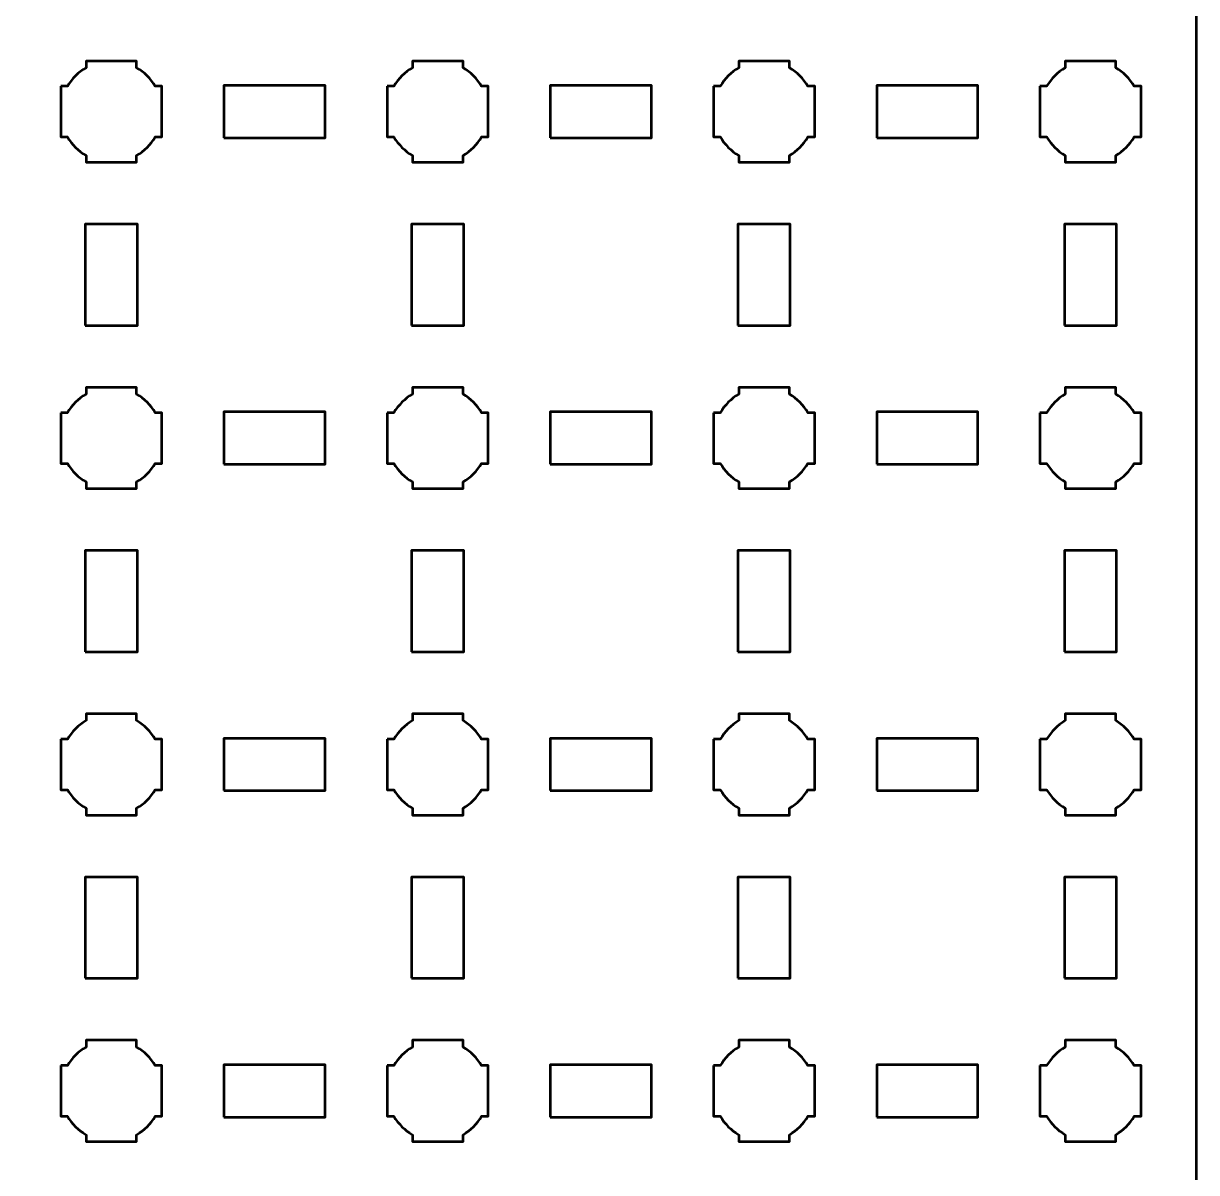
# Model space of a CAD drawing. Header units: centimetres. Extents: x -40.1 to 19.1, y -44.5 to 14.8.
# Drawn here: x 11.96 to 19.15, y -30.35 to -23.31 of the extents above; entities that cross this region are included whole.
import ezdxf

# ---------------------------------------------------------------- set-up
doc = ezdxf.new("R2010")
doc.units = ezdxf.units.CM
doc.header["$MEASUREMENT"] = 0
doc.layers.add('Layer 1', color=7, linetype='Continuous')

msp = doc.modelspace()

# ---------------------------------------------------------------- linework, layer by layer
at = {"layer": 'Layer 1', "color": 250, "lineweight": 53}
for points in [[(13.19, -24.01), (13.81, -24.01), (13.81, -23.69), (13.19, -23.69), (13.19, -24.01)], [(15.19, -24.01), (15.81, -24.01), (15.81, -23.69), (15.19, -23.69), (15.19, -24.01)], [(17.19, -24.01), (17.81, -24.01), (17.81, -23.69), (17.19, -23.69), (17.19, -24.01)], [(12.34, -25.16), (12.66, -25.16), (12.66, -24.54), (12.34, -24.54), (12.34, -25.16)], [(14.34, -25.16), (14.66, -25.16), (14.66, -24.54), (14.34, -24.54), (14.34, -25.16)], [(16.34, -25.16), (16.66, -25.16), (16.66, -24.54), (16.34, -24.54), (16.34, -25.16)], [(18.34, -25.16), (18.66, -25.16), (18.66, -24.54), (18.34, -24.54), (18.34, -25.16)], [(13.19, -26.01), (13.81, -26.01), (13.81, -25.69), (13.19, -25.69), (13.19, -26.01)], [(15.19, -26.01), (15.81, -26.01), (15.81, -25.69), (15.19, -25.69), (15.19, -26.01)], [(17.19, -26.01), (17.81, -26.01), (17.81, -25.69), (17.19, -25.69), (17.19, -26.01)], [(12.34, -27.16), (12.66, -27.16), (12.66, -26.54), (12.34, -26.54), (12.34, -27.16)], [(14.34, -27.16), (14.66, -27.16), (14.66, -26.54), (14.34, -26.54), (14.34, -27.16)], [(16.34, -27.16), (16.66, -27.16), (16.66, -26.54), (16.34, -26.54), (16.34, -27.16)], [(18.34, -27.16), (18.66, -27.16), (18.66, -26.54), (18.34, -26.54), (18.34, -27.16)], [(13.19, -28.01), (13.81, -28.01), (13.81, -27.69), (13.19, -27.69), (13.19, -28.01)], [(15.19, -28.01), (15.81, -28.01), (15.81, -27.69), (15.19, -27.69), (15.19, -28.01)], [(17.19, -28.01), (17.81, -28.01), (17.81, -27.69), (17.19, -27.69), (17.19, -28.01)], [(12.34, -29.16), (12.66, -29.16), (12.66, -28.54), (12.34, -28.54), (12.34, -29.16)], [(14.34, -29.16), (14.66, -29.16), (14.66, -28.54), (14.34, -28.54), (14.34, -29.16)], [(16.34, -29.16), (16.66, -29.16), (16.66, -28.54), (16.34, -28.54), (16.34, -29.16)], [(18.34, -29.16), (18.66, -29.16), (18.66, -28.54), (18.34, -28.54), (18.34, -29.16)], [(13.19, -30.01), (13.81, -30.01), (13.81, -29.69), (13.19, -29.69), (13.19, -30.01)], [(15.19, -30.01), (15.81, -30.01), (15.81, -29.69), (15.19, -29.69), (15.19, -30.01)], [(17.19, -30.01), (17.81, -30.01), (17.81, -29.69), (17.19, -29.69), (17.19, -30.01)]]:
    msp.add_lwpolyline(points, close=True, dxfattribs=at)
msp.add_open_spline([(-40.15, -44), (-40.15, -44), (-40.15, 14.3), (-40.15, 14.3), (-40.15, 14.3), (-40.15, 14.57609), (-39.92609, 14.8), (-39.65, 14.8), (-39.65, 14.8), (-39.65, 14.8), (18.65, 14.8), (18.65, 14.8), (18.65, 14.8), (18.92609, 14.8), (19.15, 14.57609), (19.15, 14.3), (19.15, 14.3), (19.15, 14.3), (19.15, -44), (19.15, -44), (19.15, -44), (19.15, -44.27609), (18.92609, -44.5), (18.65, -44.5), (18.65, -44.5), (18.65, -44.5), (-39.65, -44.5), (-39.65, -44.5), (-39.65, -44.5), (-39.92609, -44.5), (-40.15, -44.27609), (-40.15, -44)], degree=3, knots=[0, 0, 0, 0, 0.125, 0.125, 0.125, 0.125, 0.25, 0.25, 0.25, 0.25, 0.375, 0.375, 0.375, 0.375, 0.5, 0.5, 0.5, 0.5, 0.625, 0.625, 0.625, 0.625, 0.75, 0.75, 0.75, 0.75, 0.875, 0.875, 0.875, 0.875, 1, 1, 1, 1], dxfattribs=at)
at = {"layer": 'Layer 1', "lineweight": 53}
for points in [[(12.19, -23.695), (12.19, -23.695), (12.23149, -23.695), (12.23149, -23.695), (12.23149, -23.695), (12.25872, -23.64795), (12.29795, -23.60872), (12.345, -23.58149), (12.345, -23.58149), (12.345, -23.58149), (12.345, -23.54), (12.345, -23.54), (12.345, -23.54), (12.345, -23.54), (12.5, -23.54), (12.5, -23.54), (12.5, -23.54), (12.5, -23.54), (12.655, -23.54), (12.655, -23.54), (12.655, -23.54), (12.655, -23.54), (12.655, -23.58149), (12.655, -23.58149), (12.655, -23.58149), (12.70205, -23.60872), (12.74128, -23.64795), (12.76851, -23.695), (12.76851, -23.695), (12.76851, -23.695), (12.81, -23.695), (12.81, -23.695), (12.81, -23.695), (12.81, -23.695), (12.81, -23.85), (12.81, -23.85), (12.81, -23.85), (12.81, -23.85), (12.81, -24.005), (12.81, -24.005), (12.81, -24.005), (12.81, -24.005), (12.76851, -24.005), (12.76851, -24.005), (12.76851, -24.005), (12.74128, -24.05205), (12.70205, -24.09128), (12.655, -24.11851), (12.655, -24.11851), (12.655, -24.11851), (12.655, -24.16), (12.655, -24.16), (12.655, -24.16), (12.655, -24.16), (12.5, -24.16), (12.5, -24.16), (12.5, -24.16), (12.5, -24.16), (12.345, -24.16), (12.345, -24.16), (12.345, -24.16), (12.345, -24.16), (12.345, -24.11851), (12.345, -24.11851), (12.345, -24.11851), (12.29795, -24.09128), (12.25872, -24.05205), (12.23149, -24.005), (12.23149, -24.005), (12.23149, -24.005), (12.19, -24.005), (12.19, -24.005), (12.19, -24.005), (12.19, -24.005), (12.19, -23.85), (12.19, -23.85), (12.19, -23.85), (12.19, -23.85), (12.19, -23.695), (12.19, -23.695)], [(14.19, -23.695), (14.19, -23.695), (14.23149, -23.695), (14.23149, -23.695), (14.23149, -23.695), (14.25872, -23.64795), (14.29795, -23.60872), (14.345, -23.58149), (14.345, -23.58149), (14.345, -23.58149), (14.345, -23.54), (14.345, -23.54), (14.345, -23.54), (14.345, -23.54), (14.5, -23.54), (14.5, -23.54), (14.5, -23.54), (14.5, -23.54), (14.655, -23.54), (14.655, -23.54), (14.655, -23.54), (14.655, -23.54), (14.655, -23.58149), (14.655, -23.58149), (14.655, -23.58149), (14.70205, -23.60872), (14.74128, -23.64795), (14.76851, -23.695), (14.76851, -23.695), (14.76851, -23.695), (14.81, -23.695), (14.81, -23.695), (14.81, -23.695), (14.81, -23.695), (14.81, -23.85), (14.81, -23.85), (14.81, -23.85), (14.81, -23.85), (14.81, -24.005), (14.81, -24.005), (14.81, -24.005), (14.81, -24.005), (14.76851, -24.005), (14.76851, -24.005), (14.76851, -24.005), (14.74128, -24.05205), (14.70205, -24.09128), (14.655, -24.11851), (14.655, -24.11851), (14.655, -24.11851), (14.655, -24.16), (14.655, -24.16), (14.655, -24.16), (14.655, -24.16), (14.5, -24.16), (14.5, -24.16), (14.5, -24.16), (14.5, -24.16), (14.345, -24.16), (14.345, -24.16), (14.345, -24.16), (14.345, -24.16), (14.345, -24.11851), (14.345, -24.11851), (14.345, -24.11851), (14.29795, -24.09128), (14.25872, -24.05205), (14.23149, -24.005), (14.23149, -24.005), (14.23149, -24.005), (14.19, -24.005), (14.19, -24.005), (14.19, -24.005), (14.19, -24.005), (14.19, -23.85), (14.19, -23.85), (14.19, -23.85), (14.19, -23.85), (14.19, -23.695), (14.19, -23.695)], [(16.19, -23.695), (16.19, -23.695), (16.23149, -23.695), (16.23149, -23.695), (16.23149, -23.695), (16.25872, -23.64795), (16.29795, -23.60872), (16.345, -23.58149), (16.345, -23.58149), (16.345, -23.58149), (16.345, -23.54), (16.345, -23.54), (16.345, -23.54), (16.345, -23.54), (16.5, -23.54), (16.5, -23.54), (16.5, -23.54), (16.5, -23.54), (16.655, -23.54), (16.655, -23.54), (16.655, -23.54), (16.655, -23.54), (16.655, -23.58149), (16.655, -23.58149), (16.655, -23.58149), (16.70205, -23.60872), (16.74128, -23.64795), (16.76851, -23.695), (16.76851, -23.695), (16.76851, -23.695), (16.81, -23.695), (16.81, -23.695), (16.81, -23.695), (16.81, -23.695), (16.81, -23.85), (16.81, -23.85), (16.81, -23.85), (16.81, -23.85), (16.81, -24.005), (16.81, -24.005), (16.81, -24.005), (16.81, -24.005), (16.76851, -24.005), (16.76851, -24.005), (16.76851, -24.005), (16.74128, -24.05205), (16.70205, -24.09128), (16.655, -24.11851), (16.655, -24.11851), (16.655, -24.11851), (16.655, -24.16), (16.655, -24.16), (16.655, -24.16), (16.655, -24.16), (16.5, -24.16), (16.5, -24.16), (16.5, -24.16), (16.5, -24.16), (16.345, -24.16), (16.345, -24.16), (16.345, -24.16), (16.345, -24.16), (16.345, -24.11851), (16.345, -24.11851), (16.345, -24.11851), (16.29795, -24.09128), (16.25872, -24.05205), (16.23149, -24.005), (16.23149, -24.005), (16.23149, -24.005), (16.19, -24.005), (16.19, -24.005), (16.19, -24.005), (16.19, -24.005), (16.19, -23.85), (16.19, -23.85), (16.19, -23.85), (16.19, -23.85), (16.19, -23.695), (16.19, -23.695)], [(18.19, -23.695), (18.19, -23.695), (18.23149, -23.695), (18.23149, -23.695), (18.23149, -23.695), (18.25872, -23.64795), (18.29795, -23.60872), (18.345, -23.58149), (18.345, -23.58149), (18.345, -23.58149), (18.345, -23.54), (18.345, -23.54), (18.345, -23.54), (18.345, -23.54), (18.5, -23.54), (18.5, -23.54), (18.5, -23.54), (18.5, -23.54), (18.655, -23.54), (18.655, -23.54), (18.655, -23.54), (18.655, -23.54), (18.655, -23.58149), (18.655, -23.58149), (18.655, -23.58149), (18.70205, -23.60872), (18.74128, -23.64795), (18.76851, -23.695), (18.76851, -23.695), (18.76851, -23.695), (18.81, -23.695), (18.81, -23.695), (18.81, -23.695), (18.81, -23.695), (18.81, -23.85), (18.81, -23.85), (18.81, -23.85), (18.81, -23.85), (18.81, -24.005), (18.81, -24.005), (18.81, -24.005), (18.81, -24.005), (18.76851, -24.005), (18.76851, -24.005), (18.76851, -24.005), (18.74128, -24.05205), (18.70205, -24.09128), (18.655, -24.11851), (18.655, -24.11851), (18.655, -24.11851), (18.655, -24.16), (18.655, -24.16), (18.655, -24.16), (18.655, -24.16), (18.5, -24.16), (18.5, -24.16), (18.5, -24.16), (18.5, -24.16), (18.345, -24.16), (18.345, -24.16), (18.345, -24.16), (18.345, -24.16), (18.345, -24.11851), (18.345, -24.11851), (18.345, -24.11851), (18.29795, -24.09128), (18.25872, -24.05205), (18.23149, -24.005), (18.23149, -24.005), (18.23149, -24.005), (18.19, -24.005), (18.19, -24.005), (18.19, -24.005), (18.19, -24.005), (18.19, -23.85), (18.19, -23.85), (18.19, -23.85), (18.19, -23.85), (18.19, -23.695), (18.19, -23.695)], [(12.19, -25.695), (12.19, -25.695), (12.23149, -25.695), (12.23149, -25.695), (12.23149, -25.695), (12.25872, -25.64795), (12.29795, -25.60872), (12.345, -25.58149), (12.345, -25.58149), (12.345, -25.58149), (12.345, -25.54), (12.345, -25.54), (12.345, -25.54), (12.345, -25.54), (12.5, -25.54), (12.5, -25.54), (12.5, -25.54), (12.5, -25.54), (12.655, -25.54), (12.655, -25.54), (12.655, -25.54), (12.655, -25.54), (12.655, -25.58149), (12.655, -25.58149), (12.655, -25.58149), (12.70205, -25.60872), (12.74128, -25.64795), (12.76851, -25.695), (12.76851, -25.695), (12.76851, -25.695), (12.81, -25.695), (12.81, -25.695), (12.81, -25.695), (12.81, -25.695), (12.81, -25.85), (12.81, -25.85), (12.81, -25.85), (12.81, -25.85), (12.81, -26.005), (12.81, -26.005), (12.81, -26.005), (12.81, -26.005), (12.76851, -26.005), (12.76851, -26.005), (12.76851, -26.005), (12.74128, -26.05205), (12.70205, -26.09128), (12.655, -26.11851), (12.655, -26.11851), (12.655, -26.11851), (12.655, -26.16), (12.655, -26.16), (12.655, -26.16), (12.655, -26.16), (12.5, -26.16), (12.5, -26.16), (12.5, -26.16), (12.5, -26.16), (12.345, -26.16), (12.345, -26.16), (12.345, -26.16), (12.345, -26.16), (12.345, -26.11851), (12.345, -26.11851), (12.345, -26.11851), (12.29795, -26.09128), (12.25872, -26.05205), (12.23149, -26.005), (12.23149, -26.005), (12.23149, -26.005), (12.19, -26.005), (12.19, -26.005), (12.19, -26.005), (12.19, -26.005), (12.19, -25.85), (12.19, -25.85), (12.19, -25.85), (12.19, -25.85), (12.19, -25.695), (12.19, -25.695)], [(14.19, -25.695), (14.19, -25.695), (14.23149, -25.695), (14.23149, -25.695), (14.23149, -25.695), (14.25872, -25.64795), (14.29795, -25.60872), (14.345, -25.58149), (14.345, -25.58149), (14.345, -25.58149), (14.345, -25.54), (14.345, -25.54), (14.345, -25.54), (14.345, -25.54), (14.5, -25.54), (14.5, -25.54), (14.5, -25.54), (14.5, -25.54), (14.655, -25.54), (14.655, -25.54), (14.655, -25.54), (14.655, -25.54), (14.655, -25.58149), (14.655, -25.58149), (14.655, -25.58149), (14.70205, -25.60872), (14.74128, -25.64795), (14.76851, -25.695), (14.76851, -25.695), (14.76851, -25.695), (14.81, -25.695), (14.81, -25.695), (14.81, -25.695), (14.81, -25.695), (14.81, -25.85), (14.81, -25.85), (14.81, -25.85), (14.81, -25.85), (14.81, -26.005), (14.81, -26.005), (14.81, -26.005), (14.81, -26.005), (14.76851, -26.005), (14.76851, -26.005), (14.76851, -26.005), (14.74128, -26.05205), (14.70205, -26.09128), (14.655, -26.11851), (14.655, -26.11851), (14.655, -26.11851), (14.655, -26.16), (14.655, -26.16), (14.655, -26.16), (14.655, -26.16), (14.5, -26.16), (14.5, -26.16), (14.5, -26.16), (14.5, -26.16), (14.345, -26.16), (14.345, -26.16), (14.345, -26.16), (14.345, -26.16), (14.345, -26.11851), (14.345, -26.11851), (14.345, -26.11851), (14.29795, -26.09128), (14.25872, -26.05205), (14.23149, -26.005), (14.23149, -26.005), (14.23149, -26.005), (14.19, -26.005), (14.19, -26.005), (14.19, -26.005), (14.19, -26.005), (14.19, -25.85), (14.19, -25.85), (14.19, -25.85), (14.19, -25.85), (14.19, -25.695), (14.19, -25.695)], [(16.19, -25.695), (16.19, -25.695), (16.23149, -25.695), (16.23149, -25.695), (16.23149, -25.695), (16.25872, -25.64795), (16.29795, -25.60872), (16.345, -25.58149), (16.345, -25.58149), (16.345, -25.58149), (16.345, -25.54), (16.345, -25.54), (16.345, -25.54), (16.345, -25.54), (16.5, -25.54), (16.5, -25.54), (16.5, -25.54), (16.5, -25.54), (16.655, -25.54), (16.655, -25.54), (16.655, -25.54), (16.655, -25.54), (16.655, -25.58149), (16.655, -25.58149), (16.655, -25.58149), (16.70205, -25.60872), (16.74128, -25.64795), (16.76851, -25.695), (16.76851, -25.695), (16.76851, -25.695), (16.81, -25.695), (16.81, -25.695), (16.81, -25.695), (16.81, -25.695), (16.81, -25.85), (16.81, -25.85), (16.81, -25.85), (16.81, -25.85), (16.81, -26.005), (16.81, -26.005), (16.81, -26.005), (16.81, -26.005), (16.76851, -26.005), (16.76851, -26.005), (16.76851, -26.005), (16.74128, -26.05205), (16.70205, -26.09128), (16.655, -26.11851), (16.655, -26.11851), (16.655, -26.11851), (16.655, -26.16), (16.655, -26.16), (16.655, -26.16), (16.655, -26.16), (16.5, -26.16), (16.5, -26.16), (16.5, -26.16), (16.5, -26.16), (16.345, -26.16), (16.345, -26.16), (16.345, -26.16), (16.345, -26.16), (16.345, -26.11851), (16.345, -26.11851), (16.345, -26.11851), (16.29795, -26.09128), (16.25872, -26.05205), (16.23149, -26.005), (16.23149, -26.005), (16.23149, -26.005), (16.19, -26.005), (16.19, -26.005), (16.19, -26.005), (16.19, -26.005), (16.19, -25.85), (16.19, -25.85), (16.19, -25.85), (16.19, -25.85), (16.19, -25.695), (16.19, -25.695)], [(18.19, -25.695), (18.19, -25.695), (18.23149, -25.695), (18.23149, -25.695), (18.23149, -25.695), (18.25872, -25.64795), (18.29795, -25.60872), (18.345, -25.58149), (18.345, -25.58149), (18.345, -25.58149), (18.345, -25.54), (18.345, -25.54), (18.345, -25.54), (18.345, -25.54), (18.5, -25.54), (18.5, -25.54), (18.5, -25.54), (18.5, -25.54), (18.655, -25.54), (18.655, -25.54), (18.655, -25.54), (18.655, -25.54), (18.655, -25.58149), (18.655, -25.58149), (18.655, -25.58149), (18.70205, -25.60872), (18.74128, -25.64795), (18.76851, -25.695), (18.76851, -25.695), (18.76851, -25.695), (18.81, -25.695), (18.81, -25.695), (18.81, -25.695), (18.81, -25.695), (18.81, -25.85), (18.81, -25.85), (18.81, -25.85), (18.81, -25.85), (18.81, -26.005), (18.81, -26.005), (18.81, -26.005), (18.81, -26.005), (18.76851, -26.005), (18.76851, -26.005), (18.76851, -26.005), (18.74128, -26.05205), (18.70205, -26.09128), (18.655, -26.11851), (18.655, -26.11851), (18.655, -26.11851), (18.655, -26.16), (18.655, -26.16), (18.655, -26.16), (18.655, -26.16), (18.5, -26.16), (18.5, -26.16), (18.5, -26.16), (18.5, -26.16), (18.345, -26.16), (18.345, -26.16), (18.345, -26.16), (18.345, -26.16), (18.345, -26.11851), (18.345, -26.11851), (18.345, -26.11851), (18.29795, -26.09128), (18.25872, -26.05205), (18.23149, -26.005), (18.23149, -26.005), (18.23149, -26.005), (18.19, -26.005), (18.19, -26.005), (18.19, -26.005), (18.19, -26.005), (18.19, -25.85), (18.19, -25.85), (18.19, -25.85), (18.19, -25.85), (18.19, -25.695), (18.19, -25.695)], [(12.19, -27.695), (12.19, -27.695), (12.23149, -27.695), (12.23149, -27.695), (12.23149, -27.695), (12.25872, -27.64795), (12.29795, -27.60872), (12.345, -27.58149), (12.345, -27.58149), (12.345, -27.58149), (12.345, -27.54), (12.345, -27.54), (12.345, -27.54), (12.345, -27.54), (12.5, -27.54), (12.5, -27.54), (12.5, -27.54), (12.5, -27.54), (12.655, -27.54), (12.655, -27.54), (12.655, -27.54), (12.655, -27.54), (12.655, -27.58149), (12.655, -27.58149), (12.655, -27.58149), (12.70205, -27.60872), (12.74128, -27.64795), (12.76851, -27.695), (12.76851, -27.695), (12.76851, -27.695), (12.81, -27.695), (12.81, -27.695), (12.81, -27.695), (12.81, -27.695), (12.81, -27.85), (12.81, -27.85), (12.81, -27.85), (12.81, -27.85), (12.81, -28.005), (12.81, -28.005), (12.81, -28.005), (12.81, -28.005), (12.76851, -28.005), (12.76851, -28.005), (12.76851, -28.005), (12.74128, -28.05205), (12.70205, -28.09128), (12.655, -28.11851), (12.655, -28.11851), (12.655, -28.11851), (12.655, -28.16), (12.655, -28.16), (12.655, -28.16), (12.655, -28.16), (12.5, -28.16), (12.5, -28.16), (12.5, -28.16), (12.5, -28.16), (12.345, -28.16), (12.345, -28.16), (12.345, -28.16), (12.345, -28.16), (12.345, -28.11851), (12.345, -28.11851), (12.345, -28.11851), (12.29795, -28.09128), (12.25872, -28.05205), (12.23149, -28.005), (12.23149, -28.005), (12.23149, -28.005), (12.19, -28.005), (12.19, -28.005), (12.19, -28.005), (12.19, -28.005), (12.19, -27.85), (12.19, -27.85), (12.19, -27.85), (12.19, -27.85), (12.19, -27.695), (12.19, -27.695)], [(14.19, -27.695), (14.19, -27.695), (14.23149, -27.695), (14.23149, -27.695), (14.23149, -27.695), (14.25872, -27.64795), (14.29795, -27.60872), (14.345, -27.58149), (14.345, -27.58149), (14.345, -27.58149), (14.345, -27.54), (14.345, -27.54), (14.345, -27.54), (14.345, -27.54), (14.5, -27.54), (14.5, -27.54), (14.5, -27.54), (14.5, -27.54), (14.655, -27.54), (14.655, -27.54), (14.655, -27.54), (14.655, -27.54), (14.655, -27.58149), (14.655, -27.58149), (14.655, -27.58149), (14.70205, -27.60872), (14.74128, -27.64795), (14.76851, -27.695), (14.76851, -27.695), (14.76851, -27.695), (14.81, -27.695), (14.81, -27.695), (14.81, -27.695), (14.81, -27.695), (14.81, -27.85), (14.81, -27.85), (14.81, -27.85), (14.81, -27.85), (14.81, -28.005), (14.81, -28.005), (14.81, -28.005), (14.81, -28.005), (14.76851, -28.005), (14.76851, -28.005), (14.76851, -28.005), (14.74128, -28.05205), (14.70205, -28.09128), (14.655, -28.11851), (14.655, -28.11851), (14.655, -28.11851), (14.655, -28.16), (14.655, -28.16), (14.655, -28.16), (14.655, -28.16), (14.5, -28.16), (14.5, -28.16), (14.5, -28.16), (14.5, -28.16), (14.345, -28.16), (14.345, -28.16), (14.345, -28.16), (14.345, -28.16), (14.345, -28.11851), (14.345, -28.11851), (14.345, -28.11851), (14.29795, -28.09128), (14.25872, -28.05205), (14.23149, -28.005), (14.23149, -28.005), (14.23149, -28.005), (14.19, -28.005), (14.19, -28.005), (14.19, -28.005), (14.19, -28.005), (14.19, -27.85), (14.19, -27.85), (14.19, -27.85), (14.19, -27.85), (14.19, -27.695), (14.19, -27.695)], [(16.19, -27.695), (16.19, -27.695), (16.23149, -27.695), (16.23149, -27.695), (16.23149, -27.695), (16.25872, -27.64795), (16.29795, -27.60872), (16.345, -27.58149), (16.345, -27.58149), (16.345, -27.58149), (16.345, -27.54), (16.345, -27.54), (16.345, -27.54), (16.345, -27.54), (16.5, -27.54), (16.5, -27.54), (16.5, -27.54), (16.5, -27.54), (16.655, -27.54), (16.655, -27.54), (16.655, -27.54), (16.655, -27.54), (16.655, -27.58149), (16.655, -27.58149), (16.655, -27.58149), (16.70205, -27.60872), (16.74128, -27.64795), (16.76851, -27.695), (16.76851, -27.695), (16.76851, -27.695), (16.81, -27.695), (16.81, -27.695), (16.81, -27.695), (16.81, -27.695), (16.81, -27.85), (16.81, -27.85), (16.81, -27.85), (16.81, -27.85), (16.81, -28.005), (16.81, -28.005), (16.81, -28.005), (16.81, -28.005), (16.76851, -28.005), (16.76851, -28.005), (16.76851, -28.005), (16.74128, -28.05205), (16.70205, -28.09128), (16.655, -28.11851), (16.655, -28.11851), (16.655, -28.11851), (16.655, -28.16), (16.655, -28.16), (16.655, -28.16), (16.655, -28.16), (16.5, -28.16), (16.5, -28.16), (16.5, -28.16), (16.5, -28.16), (16.345, -28.16), (16.345, -28.16), (16.345, -28.16), (16.345, -28.16), (16.345, -28.11851), (16.345, -28.11851), (16.345, -28.11851), (16.29795, -28.09128), (16.25872, -28.05205), (16.23149, -28.005), (16.23149, -28.005), (16.23149, -28.005), (16.19, -28.005), (16.19, -28.005), (16.19, -28.005), (16.19, -28.005), (16.19, -27.85), (16.19, -27.85), (16.19, -27.85), (16.19, -27.85), (16.19, -27.695), (16.19, -27.695)], [(18.19, -27.695), (18.19, -27.695), (18.23149, -27.695), (18.23149, -27.695), (18.23149, -27.695), (18.25872, -27.64795), (18.29795, -27.60872), (18.345, -27.58149), (18.345, -27.58149), (18.345, -27.58149), (18.345, -27.54), (18.345, -27.54), (18.345, -27.54), (18.345, -27.54), (18.5, -27.54), (18.5, -27.54), (18.5, -27.54), (18.5, -27.54), (18.655, -27.54), (18.655, -27.54), (18.655, -27.54), (18.655, -27.54), (18.655, -27.58149), (18.655, -27.58149), (18.655, -27.58149), (18.70205, -27.60872), (18.74128, -27.64795), (18.76851, -27.695), (18.76851, -27.695), (18.76851, -27.695), (18.81, -27.695), (18.81, -27.695), (18.81, -27.695), (18.81, -27.695), (18.81, -27.85), (18.81, -27.85), (18.81, -27.85), (18.81, -27.85), (18.81, -28.005), (18.81, -28.005), (18.81, -28.005), (18.81, -28.005), (18.76851, -28.005), (18.76851, -28.005), (18.76851, -28.005), (18.74128, -28.05205), (18.70205, -28.09128), (18.655, -28.11851), (18.655, -28.11851), (18.655, -28.11851), (18.655, -28.16), (18.655, -28.16), (18.655, -28.16), (18.655, -28.16), (18.5, -28.16), (18.5, -28.16), (18.5, -28.16), (18.5, -28.16), (18.345, -28.16), (18.345, -28.16), (18.345, -28.16), (18.345, -28.16), (18.345, -28.11851), (18.345, -28.11851), (18.345, -28.11851), (18.29795, -28.09128), (18.25872, -28.05205), (18.23149, -28.005), (18.23149, -28.005), (18.23149, -28.005), (18.19, -28.005), (18.19, -28.005), (18.19, -28.005), (18.19, -28.005), (18.19, -27.85), (18.19, -27.85), (18.19, -27.85), (18.19, -27.85), (18.19, -27.695), (18.19, -27.695)], [(12.19, -29.695), (12.19, -29.695), (12.23149, -29.695), (12.23149, -29.695), (12.23149, -29.695), (12.25872, -29.64795), (12.29795, -29.60872), (12.345, -29.58149), (12.345, -29.58149), (12.345, -29.58149), (12.345, -29.54), (12.345, -29.54), (12.345, -29.54), (12.345, -29.54), (12.5, -29.54), (12.5, -29.54), (12.5, -29.54), (12.5, -29.54), (12.655, -29.54), (12.655, -29.54), (12.655, -29.54), (12.655, -29.54), (12.655, -29.58149), (12.655, -29.58149), (12.655, -29.58149), (12.70205, -29.60872), (12.74128, -29.64795), (12.76851, -29.695), (12.76851, -29.695), (12.76851, -29.695), (12.81, -29.695), (12.81, -29.695), (12.81, -29.695), (12.81, -29.695), (12.81, -29.85), (12.81, -29.85), (12.81, -29.85), (12.81, -29.85), (12.81, -30.005), (12.81, -30.005), (12.81, -30.005), (12.81, -30.005), (12.76851, -30.005), (12.76851, -30.005), (12.76851, -30.005), (12.74128, -30.05205), (12.70205, -30.09128), (12.655, -30.11851), (12.655, -30.11851), (12.655, -30.11851), (12.655, -30.16), (12.655, -30.16), (12.655, -30.16), (12.655, -30.16), (12.5, -30.16), (12.5, -30.16), (12.5, -30.16), (12.5, -30.16), (12.345, -30.16), (12.345, -30.16), (12.345, -30.16), (12.345, -30.16), (12.345, -30.11851), (12.345, -30.11851), (12.345, -30.11851), (12.29795, -30.09128), (12.25872, -30.05205), (12.23149, -30.005), (12.23149, -30.005), (12.23149, -30.005), (12.19, -30.005), (12.19, -30.005), (12.19, -30.005), (12.19, -30.005), (12.19, -29.85), (12.19, -29.85), (12.19, -29.85), (12.19, -29.85), (12.19, -29.695), (12.19, -29.695)], [(14.19, -29.695), (14.19, -29.695), (14.23149, -29.695), (14.23149, -29.695), (14.23149, -29.695), (14.25872, -29.64795), (14.29795, -29.60872), (14.345, -29.58149), (14.345, -29.58149), (14.345, -29.58149), (14.345, -29.54), (14.345, -29.54), (14.345, -29.54), (14.345, -29.54), (14.5, -29.54), (14.5, -29.54), (14.5, -29.54), (14.5, -29.54), (14.655, -29.54), (14.655, -29.54), (14.655, -29.54), (14.655, -29.54), (14.655, -29.58149), (14.655, -29.58149), (14.655, -29.58149), (14.70205, -29.60872), (14.74128, -29.64795), (14.76851, -29.695), (14.76851, -29.695), (14.76851, -29.695), (14.81, -29.695), (14.81, -29.695), (14.81, -29.695), (14.81, -29.695), (14.81, -29.85), (14.81, -29.85), (14.81, -29.85), (14.81, -29.85), (14.81, -30.005), (14.81, -30.005), (14.81, -30.005), (14.81, -30.005), (14.76851, -30.005), (14.76851, -30.005), (14.76851, -30.005), (14.74128, -30.05205), (14.70205, -30.09128), (14.655, -30.11851), (14.655, -30.11851), (14.655, -30.11851), (14.655, -30.16), (14.655, -30.16), (14.655, -30.16), (14.655, -30.16), (14.5, -30.16), (14.5, -30.16), (14.5, -30.16), (14.5, -30.16), (14.345, -30.16), (14.345, -30.16), (14.345, -30.16), (14.345, -30.16), (14.345, -30.11851), (14.345, -30.11851), (14.345, -30.11851), (14.29795, -30.09128), (14.25872, -30.05205), (14.23149, -30.005), (14.23149, -30.005), (14.23149, -30.005), (14.19, -30.005), (14.19, -30.005), (14.19, -30.005), (14.19, -30.005), (14.19, -29.85), (14.19, -29.85), (14.19, -29.85), (14.19, -29.85), (14.19, -29.695), (14.19, -29.695)], [(16.19, -29.695), (16.19, -29.695), (16.23149, -29.695), (16.23149, -29.695), (16.23149, -29.695), (16.25872, -29.64795), (16.29795, -29.60872), (16.345, -29.58149), (16.345, -29.58149), (16.345, -29.58149), (16.345, -29.54), (16.345, -29.54), (16.345, -29.54), (16.345, -29.54), (16.5, -29.54), (16.5, -29.54), (16.5, -29.54), (16.5, -29.54), (16.655, -29.54), (16.655, -29.54), (16.655, -29.54), (16.655, -29.54), (16.655, -29.58149), (16.655, -29.58149), (16.655, -29.58149), (16.70205, -29.60872), (16.74128, -29.64795), (16.76851, -29.695), (16.76851, -29.695), (16.76851, -29.695), (16.81, -29.695), (16.81, -29.695), (16.81, -29.695), (16.81, -29.695), (16.81, -29.85), (16.81, -29.85), (16.81, -29.85), (16.81, -29.85), (16.81, -30.005), (16.81, -30.005), (16.81, -30.005), (16.81, -30.005), (16.76851, -30.005), (16.76851, -30.005), (16.76851, -30.005), (16.74128, -30.05205), (16.70205, -30.09128), (16.655, -30.11851), (16.655, -30.11851), (16.655, -30.11851), (16.655, -30.16), (16.655, -30.16), (16.655, -30.16), (16.655, -30.16), (16.5, -30.16), (16.5, -30.16), (16.5, -30.16), (16.5, -30.16), (16.345, -30.16), (16.345, -30.16), (16.345, -30.16), (16.345, -30.16), (16.345, -30.11851), (16.345, -30.11851), (16.345, -30.11851), (16.29795, -30.09128), (16.25872, -30.05205), (16.23149, -30.005), (16.23149, -30.005), (16.23149, -30.005), (16.19, -30.005), (16.19, -30.005), (16.19, -30.005), (16.19, -30.005), (16.19, -29.85), (16.19, -29.85), (16.19, -29.85), (16.19, -29.85), (16.19, -29.695), (16.19, -29.695)], [(18.19, -29.695), (18.19, -29.695), (18.23149, -29.695), (18.23149, -29.695), (18.23149, -29.695), (18.25872, -29.64795), (18.29795, -29.60872), (18.345, -29.58149), (18.345, -29.58149), (18.345, -29.58149), (18.345, -29.54), (18.345, -29.54), (18.345, -29.54), (18.345, -29.54), (18.5, -29.54), (18.5, -29.54), (18.5, -29.54), (18.5, -29.54), (18.655, -29.54), (18.655, -29.54), (18.655, -29.54), (18.655, -29.54), (18.655, -29.58149), (18.655, -29.58149), (18.655, -29.58149), (18.70205, -29.60872), (18.74128, -29.64795), (18.76851, -29.695), (18.76851, -29.695), (18.76851, -29.695), (18.81, -29.695), (18.81, -29.695), (18.81, -29.695), (18.81, -29.695), (18.81, -29.85), (18.81, -29.85), (18.81, -29.85), (18.81, -29.85), (18.81, -30.005), (18.81, -30.005), (18.81, -30.005), (18.81, -30.005), (18.76851, -30.005), (18.76851, -30.005), (18.76851, -30.005), (18.74128, -30.05205), (18.70205, -30.09128), (18.655, -30.11851), (18.655, -30.11851), (18.655, -30.11851), (18.655, -30.16), (18.655, -30.16), (18.655, -30.16), (18.655, -30.16), (18.5, -30.16), (18.5, -30.16), (18.5, -30.16), (18.5, -30.16), (18.345, -30.16), (18.345, -30.16), (18.345, -30.16), (18.345, -30.16), (18.345, -30.11851), (18.345, -30.11851), (18.345, -30.11851), (18.29795, -30.09128), (18.25872, -30.05205), (18.23149, -30.005), (18.23149, -30.005), (18.23149, -30.005), (18.19, -30.005), (18.19, -30.005), (18.19, -30.005), (18.19, -30.005), (18.19, -29.85), (18.19, -29.85), (18.19, -29.85), (18.19, -29.85), (18.19, -29.695), (18.19, -29.695)]]:
    msp.add_open_spline(points, degree=3, knots=[0, 0, 0, 0, 0.05, 0.05, 0.05, 0.05, 0.1, 0.1, 0.1, 0.1, 0.15, 0.15, 0.15, 0.15, 0.2, 0.2, 0.2, 0.2, 0.25, 0.25, 0.25, 0.25, 0.3, 0.3, 0.3, 0.3, 0.35, 0.35, 0.35, 0.35, 0.4, 0.4, 0.4, 0.4, 0.45, 0.45, 0.45, 0.45, 0.5, 0.5, 0.5, 0.5, 0.55, 0.55, 0.55, 0.55, 0.6, 0.6, 0.6, 0.6, 0.65, 0.65, 0.65, 0.65, 0.7, 0.7, 0.7, 0.7, 0.75, 0.75, 0.75, 0.75, 0.8, 0.8, 0.8, 0.8, 0.85, 0.85, 0.85, 0.85, 0.9, 0.9, 0.9, 0.9, 0.95, 0.95, 0.95, 0.95, 1, 1, 1, 1], dxfattribs=at)

doc.saveas('drawing.dxf')
